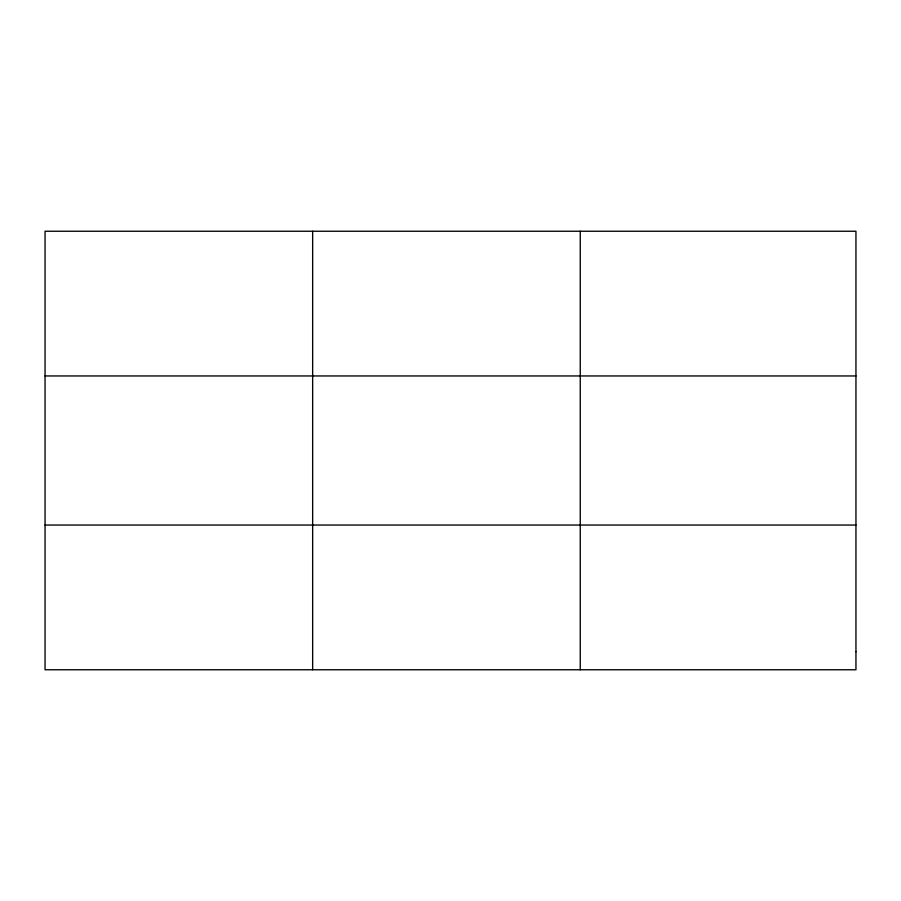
<?xml version="1.0" encoding="UTF-8"?>
<svg xmlns="http://www.w3.org/2000/svg" width="901" height="901" viewBox="0 0 901 901"><rect width="100%" height="100%" fill="white"/><g stroke="black" fill="none" stroke-linecap="round" stroke-linejoin="round"><path stroke-width="1.35" d="M312.647 231.242L312.647 669.758M580.244 231.242L580.244 669.758M45.05 375.954L855.95 375.954M45.05 525.046L855.95 525.046M855.95 651.671L855.95 669.758L45.05 669.758L45.05 231.242L855.95 231.242L855.95 651.671"/></g></svg>
